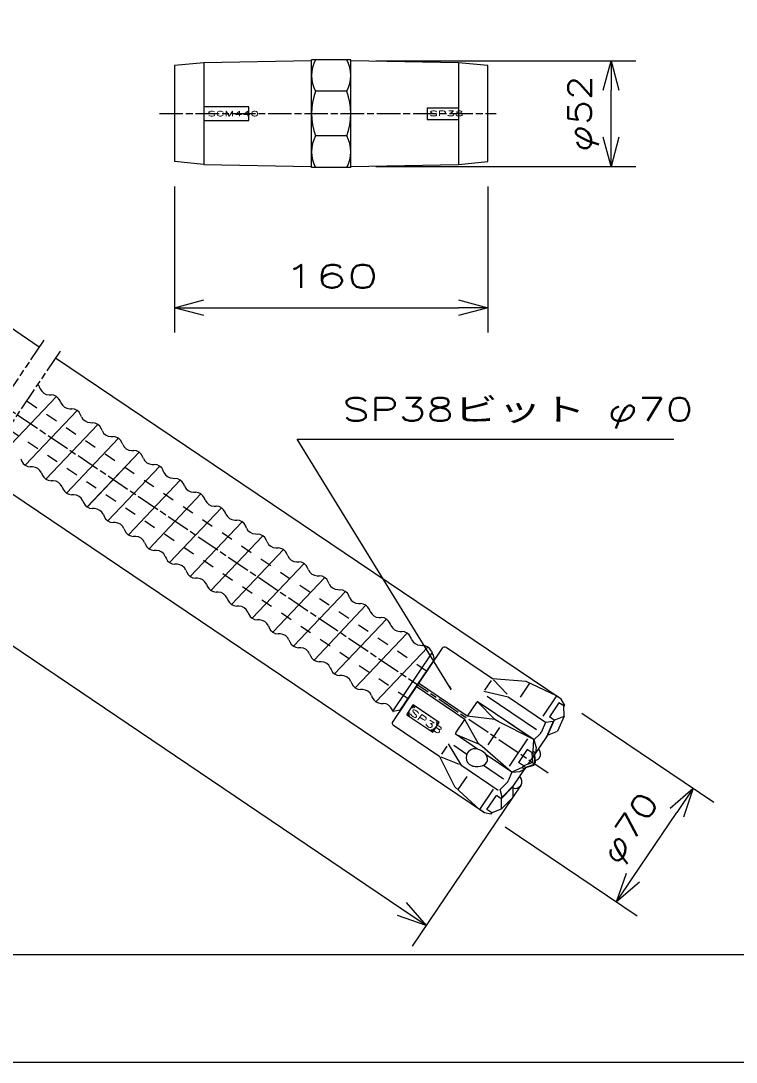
# Model space of a CAD drawing. Units: millimetres, scale not verified. Extents: x -55 to 1935, y -55 to 1395.
# Drawn here: x 1010 to 1375, y -55 to 476 of the extents above; entities that cross this region are included whole.
import ezdxf
from ezdxf.enums import TextEntityAlignment as Align

# ---------------------------------------------------------------- set-up
doc = ezdxf.new("R2010")
doc.units = ezdxf.units.MM
for name, pattern in [('CHAIN', [18.5, 12, -1.5, 3.5, -1.5]), ('CHAIN_DOUBLE_DASH', [23.5, 12, -1.5, 3.5, -1.5, 3.5, -1.5]), ('DASHED_SPACED', [12, 6, -6])]:
    doc.linetypes.add(name, pattern=pattern)
for name, color, linetype, lineweight in [('0_2', 7, 'Continuous', 25), ('1 外形線', 7, 'Continuous', 25), ('3 隠れ線', 2, 'DASHED_SPACED', 25), ('4 中心線', 1, 'CHAIN', 25), ('5 想像線', 6, 'CHAIN_DOUBLE_DASH', 25), ('6 寸法線', 4, 'Continuous', 25), ('7 枠・タイトル', 7, 'Continuous', 25)]:
    doc.layers.add(name, color=color, linetype=linetype, lineweight=lineweight)
doc.styles.add('simplex.shx', font='')
doc.styles.get('simplex.shx').set_extended_font_data('simplex.shx')

msp = doc.modelspace()

# ---------------------------------------------------------------- linework, layer by layer
at = {"layer": '0_2'}
msp.add_lwpolyline([(1228.162, 136.857), (1229.145, 135.26), (1228.162, 136.857)], dxfattribs=at)
at = {"layer": '1 外形線'}
for p, q in [((1018.922, 309.96), (572.483, 611.087)), ((1102.949, 455.084), (1087.949, 453.584)), ((1087.949, 453.584), (1087.949, 404.584)), ((1157.949, 456.084), (1102.949, 455.084)), ((1102.949, 455.084), (1102.949, 429.084)), ((1157.949, 401.584), (1157.949, 456.584)), ((1177.949, 456.584), (1157.949, 456.584)), ((1177.949, 401.584), (1177.949, 456.584)), ((1232.949, 455.084), (1177.949, 456.084)), ((1232.949, 455.084), (1232.949, 403.084)), ((1247.949, 453.584), (1232.949, 455.084)), ((1247.949, 404.584), (1247.949, 453.584)), ((1102.949, 448.084), (1102.949, 403.084)), ((1175.949, 440.475), (1159.949, 440.475)), ((1175.949, 440.475), (1159.949, 440.475)), ((1125.949, 432.584), (1102.949, 432.584)), ((1102.949, 432.584), (1102.949, 425.584)), ((1125.949, 425.584), (1125.949, 432.584)), ((1216.949, 432.084), (1232.949, 432.084)), ((1216.949, 432.084), (1216.949, 426.084)), ((1102.949, 425.584), (1125.949, 425.584)), ((1216.949, 426.084), (1232.949, 426.084)), ((1175.949, 417.693), (1159.949, 417.693)), ((1102.949, 403.084), (1087.949, 404.584)), ((1232.949, 403.084), (1247.949, 404.584)), ((1102.949, 403.084), (1157.949, 402.084)), ((1177.949, 401.584), (1157.949, 401.584)), ((1177.949, 402.084), (1232.949, 403.084)), ((1285.386, 130.227), (1027.212, 304.368)), ((1019.437, 288.626), (1019.015, 289.618)), ((1027.766, 284.689), (1001.257, 256.745)), ((1027.766, 284.689), (1001.257, 256.745)), ((1023.951, 285.581), (1025.029, 285.562)), ((1023.951, 285.581), (1025.029, 285.562)), ((1029.965, 281.524), (1029.544, 282.517)), ((1038.294, 277.587), (1011.786, 249.643)), ((1038.294, 277.587), (1011.786, 249.643)), ((1034.48, 278.479), (1035.558, 278.46)), ((1034.48, 278.479), (1035.558, 278.46)), ((1040.494, 274.422), (1040.073, 275.415)), ((1045.009, 271.377), (1046.087, 271.358)), ((1045.009, 271.377), (1046.087, 271.358)), ((1048.823, 270.485), (1022.315, 242.541)), ((1048.823, 270.485), (1022.315, 242.541)), ((1051.023, 267.321), (1050.602, 268.313)), ((1059.352, 263.384), (1032.844, 235.439)), ((1059.352, 263.384), (1032.844, 235.439)), ((1055.538, 264.275), (1056.616, 264.257)), ((1055.538, 264.275), (1056.616, 264.257)), ((1061.552, 260.219), (1061.13, 261.211)), ((1061.552, 260.219), (1061.13, 261.211)), ((1069.881, 256.282), (1043.373, 228.338)), ((1069.881, 256.282), (1043.373, 228.338)), ((1069.89, 256.276), (1043.382, 228.331)), ((1066.067, 257.174), (1067.145, 257.155)), ((1066.067, 257.174), (1067.145, 257.155)), ((1066.067, 257.174), (1067.145, 257.155)), ((1009.531, 252.845), (1009.952, 251.853)), ((1009.531, 252.845), (1009.952, 251.853)), ((1072.081, 253.117), (1071.659, 254.11)), ((1072.081, 253.117), (1071.659, 254.11)), ((1076.595, 250.072), (1077.673, 250.053)), ((1076.595, 250.072), (1077.673, 250.053)), ((1076.595, 250.072), (1077.673, 250.053)), ((1246.242, 72.195), (988.069, 246.335)), ((1015.545, 248.789), (1014.467, 248.808)), ((1015.545, 248.789), (1014.467, 248.808)), ((1020.059, 245.744), (1020.481, 244.751)), ((1020.059, 245.744), (1020.481, 244.751)), ((1080.409, 249.18), (1053.901, 221.236)), ((1080.409, 249.18), (1053.901, 221.236)), ((1080.409, 249.18), (1053.901, 221.236)), ((1082.609, 246.015), (1082.188, 247.008)), ((1082.609, 246.015), (1082.188, 247.008)), ((1026.073, 241.687), (1024.995, 241.706)), ((1026.073, 241.687), (1024.995, 241.706)), ((1090.938, 242.078), (1064.43, 214.134)), ((1090.938, 242.078), (1064.43, 214.134)), ((1087.124, 242.97), (1088.202, 242.951)), ((1087.124, 242.97), (1088.202, 242.951)), ((1093.138, 238.914), (1092.717, 239.906)), ((1030.588, 238.642), (1031.01, 237.649)), ((1030.588, 238.642), (1031.01, 237.649)), ((1036.602, 234.585), (1035.524, 234.604)), ((1036.602, 234.585), (1035.524, 234.604)), ((1101.467, 234.977), (1074.959, 207.032)), ((1097.653, 235.868), (1098.731, 235.85)), ((1041.117, 231.54), (1041.538, 230.548)), ((1041.117, 231.54), (1041.538, 230.548)), ((1041.117, 231.54), (1041.538, 230.548)), ((1103.667, 231.812), (1103.246, 232.804)), ((1108.182, 228.767), (1109.26, 228.748)), ((1047.131, 227.484), (1046.053, 227.502)), ((1047.131, 227.484), (1046.053, 227.502)), ((1047.131, 227.484), (1046.053, 227.502)), ((1051.646, 224.438), (1052.067, 223.446)), ((1051.646, 224.438), (1052.067, 223.446)), ((1051.646, 224.438), (1052.067, 223.446)), ((1111.996, 227.875), (1085.488, 199.931)), ((1114.196, 224.71), (1113.774, 225.703)), ((1057.66, 220.382), (1056.582, 220.401)), ((1057.66, 220.382), (1056.582, 220.401)), ((1057.66, 220.382), (1056.582, 220.401)), ((1122.525, 220.773), (1096.016, 192.829)), ((1118.71, 221.665), (1119.788, 221.646)), ((1124.724, 217.608), (1124.303, 218.601)), ((1062.174, 217.337), (1062.596, 216.344)), ((1062.174, 217.337), (1062.596, 216.344)), ((1068.189, 213.28), (1067.111, 213.299)), ((1068.189, 213.28), (1067.111, 213.299)), ((1133.053, 213.671), (1106.545, 185.727)), ((1129.239, 214.563), (1130.317, 214.544)), ((1072.703, 210.235), (1073.125, 209.242)), ((1135.253, 210.507), (1134.832, 211.499)), ((1139.768, 207.461), (1140.846, 207.443)), ((1078.717, 206.178), (1077.639, 206.197)), ((1083.232, 203.133), (1083.653, 202.141)), ((1143.582, 206.57), (1117.074, 178.625)), ((1145.782, 203.405), (1145.361, 204.397)), ((1089.246, 199.077), (1088.168, 199.095)), ((1154.111, 199.468), (1127.603, 171.524)), ((1150.297, 200.36), (1151.375, 200.341)), ((1156.311, 196.303), (1155.889, 197.296)), ((1093.761, 196.031), (1094.182, 195.039)), ((1099.775, 191.975), (1098.697, 191.994)), ((1164.64, 192.366), (1138.132, 164.422)), ((1160.826, 193.258), (1161.904, 193.239)), ((1104.29, 188.93), (1104.711, 187.937)), ((1166.84, 189.201), (1166.418, 190.194)), ((1171.354, 186.156), (1172.432, 186.137)), ((1110.304, 184.873), (1109.226, 184.892)), ((1114.818, 181.828), (1115.24, 180.835)), ((1175.168, 185.264), (1148.66, 157.32)), ((1177.368, 182.1), (1176.947, 183.092)), ((1120.832, 177.771), (1119.754, 177.79)), ((1185.697, 178.163), (1159.189, 150.218)), ((1181.883, 179.054), (1182.961, 179.036)), ((1187.897, 174.998), (1187.476, 175.99)), ((1125.347, 174.726), (1125.769, 173.734)), ((1131.361, 170.67), (1130.283, 170.688)), ((1196.226, 171.061), (1169.718, 143.117)), ((1192.412, 171.953), (1193.49, 171.934)), ((1135.876, 167.624), (1136.297, 166.632)), ((1198.426, 167.896), (1198.005, 168.889)), ((1202.941, 164.851), (1204.019, 164.832)), ((1141.89, 163.568), (1140.812, 163.587)), ((1146.405, 160.523), (1146.826, 159.53)), ((1206.755, 163.959), (1180.247, 136.015)), ((1208.955, 160.794), (1208.533, 161.787)), ((1152.419, 156.466), (1151.341, 156.485)), ((1217.256, 156.876), (1190.748, 128.932)), ((1224.508, 156.212), (1199.344, 118.906)), ((1213.469, 157.749), (1214.547, 157.73)), ((1219.062, 154.685), (1219.483, 153.693)), ((1250.218, 140.68), (1226.59, 156.617)), ((1156.933, 153.421), (1157.355, 152.428)), ((1162.948, 149.364), (1161.87, 149.383)), ((1219.37, 153.96), (1199.356, 124.289)), ((1203.206, 124.63), (1220.479, 150.239)), ((1219.983, 152.788), (1220.479, 150.239)), ((1167.462, 146.319), (1167.884, 145.327)), ((1173.476, 142.263), (1172.398, 142.281)), ((1177.991, 139.217), (1178.412, 138.225)), ((1237.356, 121.611), (1212.484, 138.387)), ((1249.668, 139.865), (1246.246, 134.792)), ((1267.407, 139.339), (1250.218, 140.68)), ((1257.717, 132.874), (1250.744, 140.171)), ((1269.213, 138.473), (1264.344, 131.254)), ((1282.921, 131.89), (1267.407, 139.339)), ((1184.005, 135.161), (1182.927, 135.18)), ((1236.236, 119.951), (1211.365, 136.727)), ((1258.229, 131.268), (1245.836, 134.184)), ((1188.52, 132.116), (1188.941, 131.123)), ((1193.456, 128.078), (1194.534, 128.059)), ((1242.05, 128.57), (1237.356, 121.611)), ((1270.991, 109.781), (1242.389, 129.074)), ((1242.818, 128.644), (1251.518, 119.928)), ((1247.501, 131.855), (1272.8, 114.79)), ((1277.352, 118.37), (1258.229, 131.268)), ((1258.316, 131.21), (1258.229, 131.268)), ((1282.882, 131.913), (1275.893, 121.551)), ((1284.196, 128.463), (1279.354, 121.284)), ((1285.386, 130.227), (1282.921, 131.89)), ((1286.683, 126.786), (1284.196, 128.463)), ((1287.106, 127.413), (1285.386, 130.227)), ((1199.47, 124.021), (1199.049, 125.014)), ((1203.206, 124.63), (1199.517, 123.913)), ((1206.478, 122.329), (1209.834, 127.304)), ((1206.478, 122.329), (1219.743, 113.382)), ((1223.098, 118.357), (1209.834, 127.304)), ((1253.832, 121.355), (1252.338, 122.363)), ((1287.106, 127.413), (1286.683, 126.786)), ((1286.849, 121.667), (1286.683, 126.786)), ((1287.106, 127.413), (1286.693, 126.482)), ((1219.743, 113.382), (1223.098, 118.357)), ((1231.545, 112.996), (1236.239, 119.955)), ((1243.104, 107.454), (1236.236, 119.951)), ((1251.518, 119.928), (1237.358, 121.615)), ((1253.44, 118.632), (1251.518, 119.928)), ((1270.991, 109.781), (1253.44, 118.632)), ((1271.405, 109.502), (1258.218, 118.397)), ((1277.352, 118.37), (1275.11, 113.318)), ((1281.312, 118.822), (1277.352, 118.37)), ((1281.312, 118.822), (1277.884, 111.098)), ((1281.841, 119.606), (1278.413, 111.882)), ((1281.841, 119.606), (1279.354, 121.284)), ((1281.841, 119.606), (1281.312, 118.822)), ((1281.841, 119.606), (1286.849, 121.667)), ((1286.849, 121.667), (1283.422, 113.943)), ((1223.377, 100.886), (1199.749, 116.823)), ((1242.648, 104.775), (1231.205, 112.493)), ((1231.764, 112.256), (1243.104, 107.454)), ((1253.868, 115.722), (1247.908, 106.887)), ((1271.405, 109.502), (1274.427, 112.352)), ((1278.413, 111.882), (1277.884, 111.098)), ((1278.413, 111.882), (1283.422, 113.943)), ((1227.054, 106.338), (1224.25, 102.181)), ((1234.545, 96.155), (1227.758, 107.383)), ((1230.542, 106.711), (1237.156, 102.25)), ((1245.026, 106.158), (1243.104, 107.454)), ((1268.073, 109.958), (1258.741, 96.123)), ((1271.097, 103.679), (1271.405, 109.502)), ((1271.405, 109.502), (1272.51, 105.673)), ((1277.884, 111.098), (1271.726, 101.969)), ((1259.807, 93.201), (1245.026, 106.158)), ((1260.222, 92.921), (1247.034, 101.816)), ((1268.05, 104.528), (1263.577, 97.895)), ((1270.537, 102.85), (1268.05, 104.528)), ((1271.097, 103.679), (1270.537, 102.85)), ((1270.537, 102.85), (1271.722, 102.051)), ((1270.788, 97.856), (1270.537, 102.85)), ((1271.221, 103.595), (1272.015, 103.06)), ((1272.281, 102.88), (1271.722, 102.051)), ((1271.722, 102.051), (1272.139, 97.712)), ((1271.972, 97.057), (1271.722, 102.051)), ((1272.51, 105.673), (1272.281, 102.88)), ((1231.059, 85.452), (1223.377, 100.886)), ((1233.424, 96.857), (1224.046, 100.59)), ((1253.198, 83.573), (1234.545, 96.155)), ((1245.611, 96.547), (1255.841, 89.647)), ((1266.064, 96.218), (1263.577, 97.895)), ((1266.064, 96.218), (1265.505, 95.389)), ((1270.788, 97.856), (1266.064, 96.218)), ((1266.064, 96.218), (1267.248, 95.419)), ((1271.972, 97.057), (1267.248, 95.419)), ((1267.248, 95.419), (1271.427, 96.658)), ((1237.103, 90.867), (1232.572, 84.15)), ((1260.222, 92.921), (1258.344, 88.612)), ((1265.505, 95.389), (1260.222, 92.921)), ((1260.222, 92.921), (1264.185, 93.331)), ((1261.168, 86.316), (1267.326, 95.446)), ((1264.185, 93.331), (1266.689, 94.59)), ((1265.629, 95.305), (1266.423, 94.769)), ((1267.248, 95.419), (1266.689, 94.59)), ((1243.778, 73.857), (1231.059, 85.452)), ((1254.227, 84.085), (1257.749, 87.724)), ((1254.762, 79.461), (1260.64, 85.532)), ((1255.291, 80.244), (1261.168, 86.316)), ((1260.64, 85.532), (1260.605, 80.116)), ((1260.64, 85.532), (1261.168, 86.316)), ((1243.741, 73.885), (1250.731, 84.247)), ((1247.432, 73.958), (1252.275, 81.138)), ((1254.762, 79.461), (1252.275, 81.138)), ((1255.291, 80.244), (1254.227, 84.085)), ((1254.727, 74.044), (1260.605, 80.116)), ((1254.762, 79.461), (1255.291, 80.244)), ((1254.762, 79.461), (1254.727, 74.044)), ((1246.242, 72.195), (1243.778, 73.857)), ((1249.496, 71.654), (1246.242, 72.195)), ((1249.919, 72.281), (1247.432, 73.958)), ((1249.496, 71.654), (1250.204, 72.385)), ((1249.496, 71.654), (1249.919, 72.281)), ((1254.727, 74.044), (1249.919, 72.281))]:
    msp.add_line(p, q, dxfattribs=at)
for centre, radius, start, end in [((1175.168, 448.529), 17.219, 152.11024, 207.88976), ((1160.73, 448.529), 17.219, 332.11024, 27.88976), ((1191.387, 429.084), 33.438, 160.08312, 199.91688), ((1144.511, 429.084), 33.438, 340.08312, 19.91688), ((1175.168, 409.638), 17.219, 152.11024, 207.88976), ((1160.73, 409.638), 17.219, 332.11024, 27.88976), ((1014.413, 287.664), 5, 23.00469, 41.277), ((1014.413, 287.664), 5, 23.00469, 41.277), ((1024.039, 290.58), 5, 203.00469, 268.99531), ((1024.039, 290.58), 5, 203.00469, 268.99531), ((1024.942, 280.563), 5, 23.00469, 88.99531), ((1024.942, 280.563), 5, 23.00469, 88.99531), ((1034.568, 283.478), 5, 203.00469, 268.99531), ((1034.568, 283.478), 5, 203.00469, 268.99531), ((1035.471, 273.461), 5, 23.00469, 88.99531), ((1035.471, 273.461), 5, 23.00469, 88.99531), ((1045.097, 276.376), 5, 203.00469, 268.99531), ((1045.097, 276.376), 5, 203.00469, 268.99531), ((1045.999, 266.359), 5, 23.00469, 88.99531), ((1045.999, 266.359), 5, 23.00469, 88.99531), ((1055.625, 269.275), 5, 203.00469, 268.99531), ((1055.625, 269.275), 5, 203.00469, 268.99531), ((1056.528, 259.257), 5, 23.00469, 88.99531), ((1056.528, 259.257), 5, 23.00469, 88.99531), ((1056.528, 259.257), 5, 23.00469, 24.65148), ((1066.154, 262.173), 5, 203.00469, 268.99531), ((1066.154, 262.173), 5, 203.00469, 268.99531), ((1066.154, 262.173), 5, 203.00469, 268.99531), ((1067.057, 252.156), 5, 23.00469, 88.99531), ((1067.057, 252.156), 5, 23.00469, 88.99531), ((1067.057, 252.156), 5, 23.00469, 88.99531), ((1014.554, 253.807), 5, 203.00469, 268.99531), ((1014.554, 253.807), 5, 203.00469, 268.99531), ((1076.683, 255.071), 5, 203.00469, 268.99531), ((1076.683, 255.071), 5, 203.00469, 268.99531), ((1076.683, 255.071), 5, 203.00469, 268.99531), ((1077.586, 245.054), 5, 23.00469, 88.99531), ((1077.586, 245.054), 5, 23.00469, 88.99531), ((1077.586, 245.054), 5, 23.00469, 88.99531), ((1015.457, 243.79), 5, 23.00469, 88.99531), ((1015.457, 243.79), 5, 23.00469, 88.99531), ((1015.457, 243.79), 5, 23.00469, 88.99531), ((1025.083, 246.705), 5, 203.00469, 268.99531), ((1025.083, 246.705), 5, 203.00469, 268.99531), ((1087.212, 247.969), 5, 203.00469, 268.99531), ((1087.212, 247.969), 5, 203.00469, 268.99531), ((1025.986, 236.688), 5, 23.00469, 88.99531), ((1025.986, 236.688), 5, 23.00469, 88.99531), ((1025.986, 236.688), 5, 23.00469, 88.99531), ((1088.114, 237.952), 5, 23.00469, 88.99531), ((1088.114, 237.952), 5, 23.00469, 88.99531), ((1035.612, 239.603), 5, 203.00469, 268.99531), ((1035.612, 239.603), 5, 203.00469, 268.99531), ((1036.515, 229.586), 5, 23.00469, 88.99531), ((1036.515, 229.586), 5, 23.00469, 88.99531), ((1036.515, 229.586), 5, 23.00469, 88.99531), ((1097.741, 240.868), 5, 203.00469, 268.99531), ((1098.643, 230.85), 5, 23.00469, 88.99531), ((1036.515, 229.586), 5, 23.00469, 33.50132), ((1046.141, 232.502), 5, 203.00469, 268.99531), ((1046.141, 232.502), 5, 203.00469, 268.99531), ((1046.141, 232.502), 5, 203.00469, 268.99531), ((1108.269, 233.766), 5, 203.00469, 268.99531), ((1109.172, 223.749), 5, 23.00469, 88.99531), ((1047.043, 222.484), 5, 23.00469, 88.99531), ((1047.043, 222.484), 5, 23.00469, 88.99531), ((1047.043, 222.484), 5, 23.00469, 88.99531), ((1047.043, 222.484), 5, 23.00469, 88.99531), ((1056.669, 225.4), 5, 203.00469, 268.99531), ((1056.669, 225.4), 5, 203.00469, 268.99531), ((1056.669, 225.4), 5, 203.00469, 268.99531), ((1118.798, 226.664), 5, 203.00469, 268.99531), ((1057.572, 215.383), 5, 23.00469, 88.99531), ((1057.572, 215.383), 5, 23.00469, 88.99531), ((1057.572, 215.383), 5, 23.00469, 88.99531), ((1119.701, 216.647), 5, 23.00469, 88.99531), ((1067.198, 218.298), 5, 203.00469, 268.99531), ((1067.198, 218.298), 5, 203.00469, 268.99531), ((1068.101, 208.281), 5, 23.00469, 88.99531), ((1068.101, 208.281), 5, 23.00469, 88.99531), ((1129.327, 219.562), 5, 203.00469, 268.99531), ((1130.23, 209.545), 5, 23.00469, 88.99531), ((1077.727, 211.196), 5, 203.00469, 268.99531), ((1139.856, 212.461), 5, 203.00469, 268.99531), ((1140.758, 202.443), 5, 23.00469, 88.99531), ((1078.63, 201.179), 5, 23.00469, 88.99531), ((1088.256, 204.095), 5, 203.00469, 268.99531), ((1150.384, 205.359), 5, 203.00469, 268.99531), ((1089.158, 194.077), 5, 23.00469, 88.99531), ((1151.287, 195.342), 5, 23.00469, 88.99531), ((1098.785, 196.993), 5, 203.00469, 268.99531), ((1099.687, 186.976), 5, 23.00469, 88.99531), ((1160.913, 198.257), 5, 203.00469, 268.99531), ((1161.816, 188.24), 5, 23.00469, 88.99531), ((1109.313, 189.891), 5, 203.00469, 268.99531), ((1171.442, 191.155), 5, 203.00469, 268.99531), ((1172.345, 181.138), 5, 23.00469, 88.99531), ((1110.216, 179.874), 5, 23.00469, 88.99531), ((1119.842, 182.789), 5, 203.00469, 268.99531), ((1181.971, 184.054), 5, 203.00469, 268.99531), ((1120.745, 172.772), 5, 23.00469, 88.99531), ((1182.873, 174.036), 5, 23.00469, 88.99531), ((1130.371, 175.688), 5, 203.00469, 268.99531), ((1131.274, 165.67), 5, 23.00469, 88.99531), ((1192.5, 176.952), 5, 203.00469, 268.99531), ((1193.402, 166.935), 5, 23.00469, 88.99531), ((1140.9, 168.586), 5, 203.00469, 268.99531), ((1203.028, 169.85), 5, 203.00469, 268.99531), ((1203.931, 159.833), 5, 23.00469, 88.99531), ((1141.802, 158.569), 5, 23.00469, 88.99531), ((1151.428, 161.484), 5, 203.00469, 268.99531), ((1213.557, 162.748), 5, 203.00469, 268.99531), ((1152.331, 151.467), 5, 23.00469, 88.99531), ((1214.46, 152.731), 5, 23.00469, 88.99531), ((1225.751, 155.374), 1.5, 56, 146), ((1161.957, 154.382), 5, 203.00469, 268.99531), ((1162.86, 144.365), 5, 23.00469, 88.99531), ((1224.086, 155.647), 5, 203.00469, 214.86604), ((1172.486, 147.281), 5, 203.00469, 268.99531), ((1173.389, 137.263), 5, 23.00469, 88.99531), ((1183.015, 140.179), 5, 203.00469, 268.99531), ((1183.917, 130.162), 5, 23.00469, 88.99531), ((1193.544, 133.077), 5, 203.00469, 268.99531), ((1194.446, 123.06), 5, 23.00469, 88.99531), ((1242.464, 128.291), 0.5, 44.95041, 146), ((1204.072, 125.975), 5, 203.00469, 204.35691), ((1200.588, 118.067), 1.5, 146, 236), ((1231.959, 112.717), 0.5, 146, 247.04959), ((1272.368, 114.534), 3, 313.33649, 336.06897), ((1271.307, 102.331), 3.5, 326, 46.96689), ((1271.143, 97.616), 1, 286.51384, 5.48643), ((1271.307, 102.331), 3.5, 279.43233, 326), ((1261.801, 88.237), 3.5, 326, 46.96689), ((1255.594, 89.811), 3, 315.93103, 336.45327), ((1261.801, 88.237), 3.5, 250.553, 326)]:
    msp.add_arc(centre, radius, start, end, dxfattribs=at)
for centre, major_axis, ratio, start_param, end_param in [((1241.366, 100.466), (-4.438, 1.106), 0.983931, 4.615447, 7.9509236), ((1241.212, 100.504), (6.444, -1.607), 0.677202, 4.712389, 7.8539816)]:
    msp.add_ellipse(centre, major_axis=major_axis, ratio=ratio, start_param=start_param, end_param=end_param, dxfattribs=at)
at = {"layer": '3 隠れ線'}
for p, q in [((1216.679, 144.606), (1012.394, 282.398)), ((1207.173, 130.512), (1002.887, 268.304)), ((1271.722, 102.051), (1267.248, 95.419))]:
    msp.add_line(p, q, dxfattribs=at)
at = {"layer": '4 中心線'}
for p, q in [((1278.765, 92.475), (305.184, 749.164)), ((1080.264, 429.084), (1252.147, 429.084))]:
    msp.add_line(p, q, dxfattribs=at)
at = {"layer": '5 想像線'}
for p, q in [((1021.264, 313.432), (976.569, 247.169)), ((1029.554, 307.84), (984.86, 241.577)), ((1207.844, 123.459), (1207.284, 122.63)), ((1207.284, 122.63), (1208.113, 122.071)), ((1209.857, 126.444), (1209.298, 125.615)), ((1210.686, 125.885), (1209.857, 126.444)), ((1222.292, 118.056), (1221.463, 118.615)), ((1221.733, 117.227), (1222.292, 118.056)), ((1218.891, 114.802), (1219.72, 114.242)), ((1219.72, 114.242), (1220.279, 115.071))]:
    msp.add_line(p, q, dxfattribs=at)
at = {"layer": '6 寸法線'}
for p, q in [((1190.649, 456.066), (1323.512, 456.066)), ((1306.793, 441.066), (1310.812, 456.066)), ((1310.812, 456.066), (1314.831, 441.066)), ((1310.812, 456.066), (1310.812, 441.066)), ((1310.812, 417.084), (1310.812, 441.066)), ((1310.812, 402.084), (1306.793, 417.084)), ((1314.831, 417.084), (1310.812, 402.084)), ((1310.812, 402.084), (1310.812, 417.084)), ((1190.649, 402.084), (1323.512, 402.084)), ((1087.949, 391.884), (1087.949, 317.356)), ((1247.949, 391.884), (1247.949, 317.356)), ((1203.986, 23.17), (730.84, 342.625)), ((1087.949, 330.056), (1102.949, 334.075)), ((1102.949, 326.037), (1087.949, 330.056)), ((1087.949, 330.056), (1102.949, 330.056)), ((1102.949, 330.056), (1232.949, 330.056)), ((1232.949, 334.075), (1247.949, 330.056)), ((1247.949, 330.056), (1232.949, 326.037)), ((1247.949, 330.056), (1232.949, 330.056)), ((1228.653, 136.059), (1150.603, 262.907)), ((1150.603, 262.907), (1342.899, 262.907)), ((1295.915, 123.126), (1363.271, 77.693)), ((1264.866, 86.532), (1209.312, 4.251)), ((1341.023, 74.607), (1352.743, 84.795)), ((1352.743, 84.795), (1344.355, 72.359)), ((1352.743, 84.795), (1347.687, 70.112)), ((1321.987, 39.198), (1344.355, 72.359)), ((1256.771, 65.093), (1324.128, 19.66)), ((1313.599, 26.762), (1318.655, 41.445)), ((1313.599, 26.762), (1321.987, 39.198)), ((1325.319, 36.95), (1313.599, 26.762)), ((1216.418, 14.776), (1203.986, 23.17)), ((1206.236, 26.501), (1216.418, 14.776)), ((1216.418, 14.776), (1201.737, 19.839))]:
    msp.add_line(p, q, dxfattribs=at)
at = {"layer": '7 枠・タイトル'}
for p, q in [((0, 0), (1880, 0)), ((-55, -55), (1935, -55))]:
    msp.add_line(p, q, dxfattribs=at)

# ---------------------------------------------------------------- texts
at = {"layer": '1 外形線', "style": 'simplex.shx'}
for s, width, p in [('SCM440', 1.9, (1104.882, 427.017)), ('SP38', 1.95, (1218.076, 427.117))]:
    msp.add_text(s, height=2.566, dxfattribs=dict(at, width=width)).set_placement(p, align=Align.BOTTOM_LEFT)
at = {"layer": '1 外形線', "style": 'simplex.shx', "width": 1.6}
msp.add_text('SP38', height=3.372, rotation=326, dxfattribs=at).set_placement((1207.082, 121.922), align=Align.BOTTOM_LEFT)
at = {"layer": '6 寸法線', "style": 'simplex.shx', "width": 1.25}
for s, rotation, p in [('φ52', 90, (1294.812, 429.075)), ('φ70', 56, (1319.906, 64.725))]:
    msp.add_text(s, height=11.73, rotation=rotation, dxfattribs=at).set_placement(p, align=Align.MIDDLE_CENTER)
at = {"layer": '6 寸法線', "style": 'simplex.shx', "width": 1.6}
msp.add_text('160', height=11.73, dxfattribs=at).set_placement((1167.949, 346.056), align=Align.MIDDLE_CENTER)
at = {"layer": '6 寸法線', "style": 'simplex.shx', "width": 1.4}
msp.add_text('SP38ビット φ70', height=11.73, dxfattribs=at).set_placement((1173.603, 268.774), align=Align.BOTTOM_LEFT)

doc.saveas('drawing.dxf')
